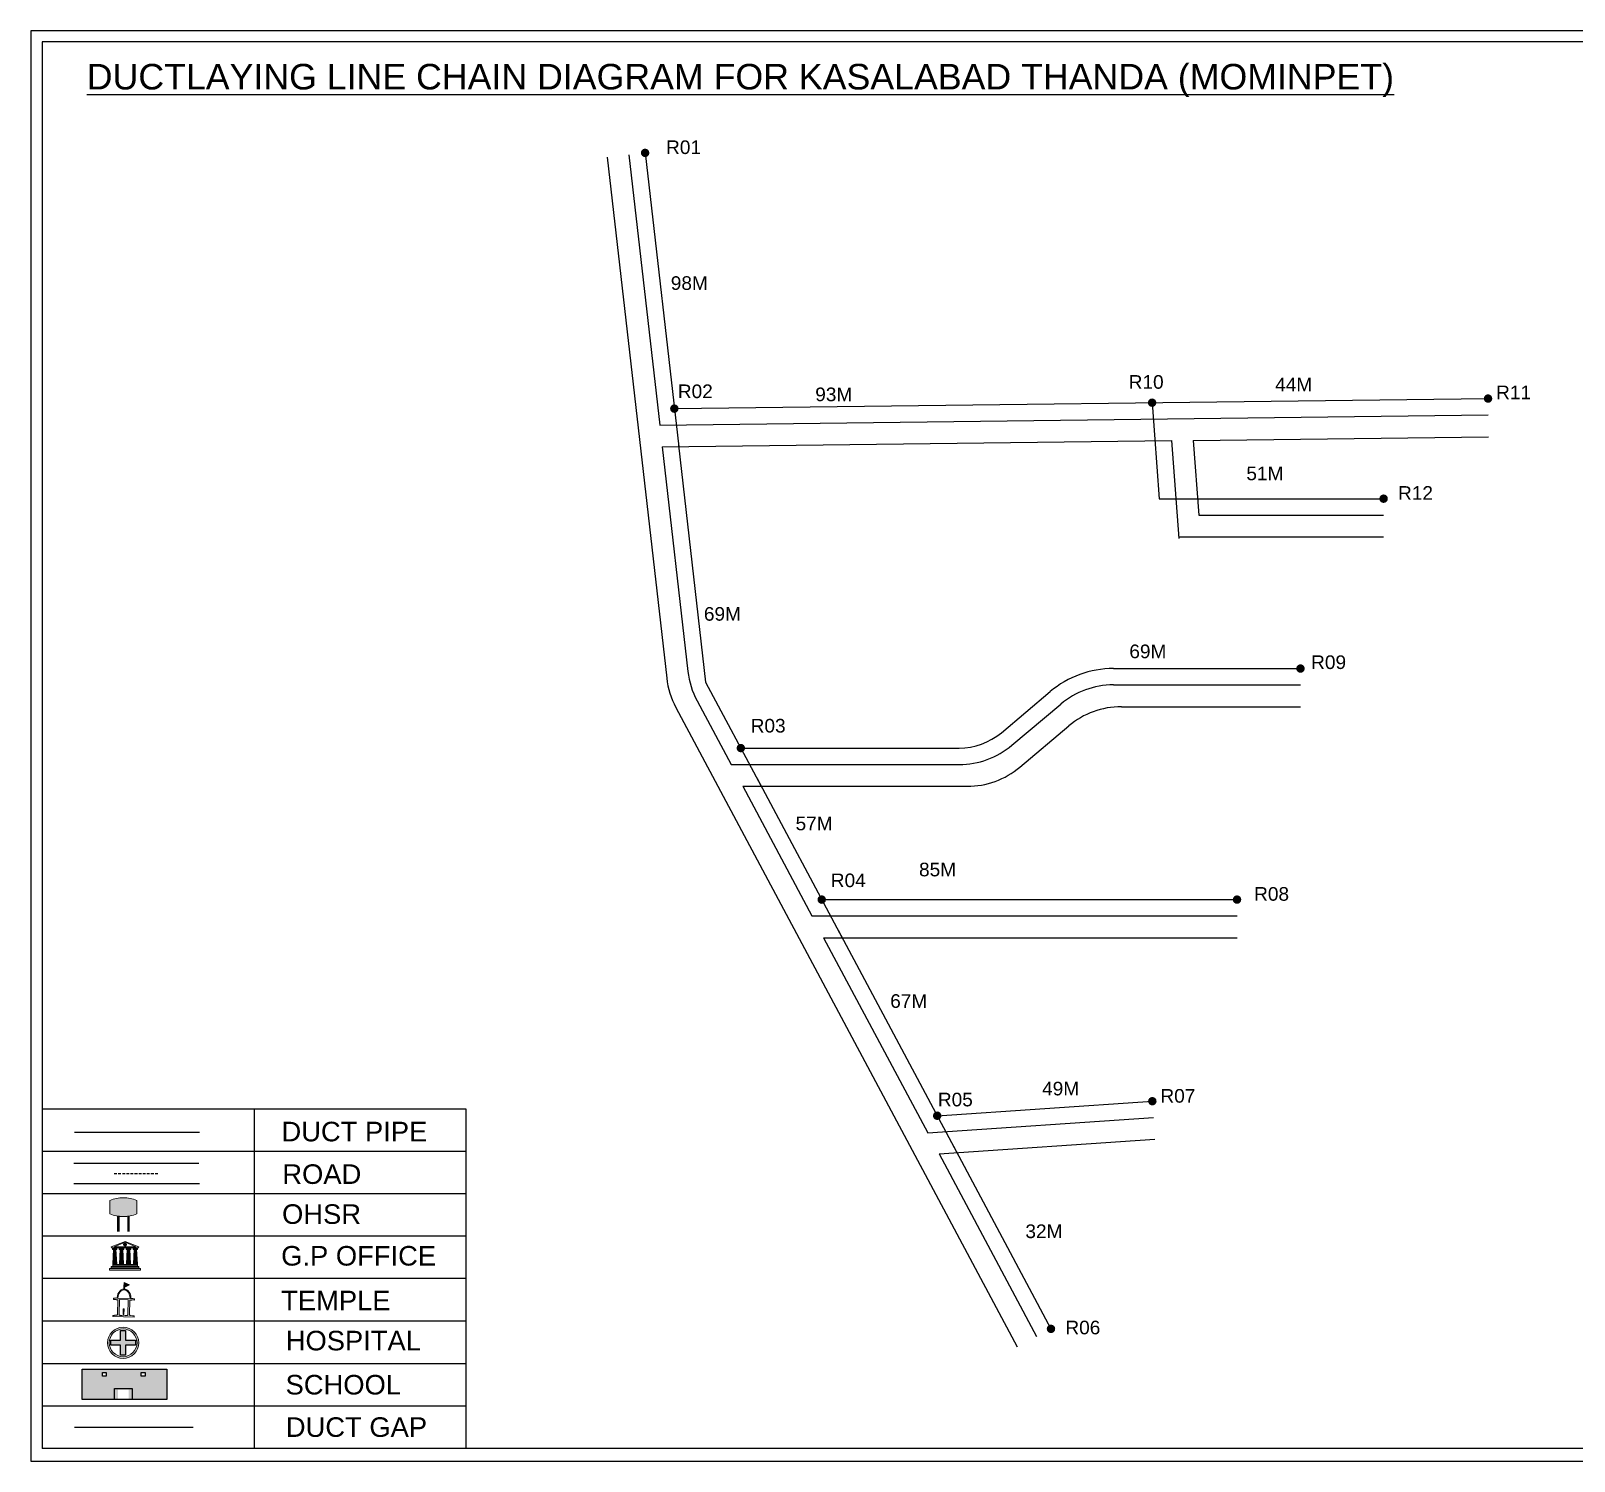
# Model space of a CAD drawing. Header units: inches. Extents: x 518 to 2273, y 91 to 1396.
# Drawn here: x 679 to 1245, y 871 to 1396 of the extents above; entities that cross this region are included whole.
import ezdxf

# ---------------------------------------------------------------- set-up
doc = ezdxf.new("R2010")
doc.units = ezdxf.units.IN
doc.header["$MEASUREMENT"] = 0
doc.linetypes.add('DASHEDX2', pattern=[1.5, 1, -0.5])
for name, color, linetype in [('LANDMARK', 7, 'Continuous'), ('OHT', 7, 'Continuous'), ('pipe', 5, 'Continuous')]:
    doc.layers.add(name, color=color, linetype=linetype)
doc.styles.get("Standard").update_dxf_attribs({"font": 'arial.ttf'})

# ---------------------------------------------------------------- blocks, each defined once
blk = doc.blocks.new('OHT')
at = {"linetype": 'Continuous', "lineweight": 0, "true_color": 0x0ffffc}
blk.add_hatch(color=4, dxfattribs=at).paths.add_polyline_path([(0.012, 1), (0, 1, 0.101323), (-0.4, 0.916), (-0.4, 0.525, 0.194075), (0.399, 0.521), (0.399, 0.921, 0.097877)])
at = {"color": 4, "linetype": 'Continuous', "lineweight": 0, "true_color": 0x0ffffc, "flags": 128}
for points in [[(-0.4, 0.525), (-0.4, 0.916)], [(0.399, 0.521), (0.399, 0.921)]]:
    blk.add_lwpolyline(points, dxfattribs=at)
at = {"color": 4, "linetype": 'Continuous', "lineweight": 0, "true_color": 0x0ffffc, "const_width": 0.075, "flags": 128}
for points in [[(-0.15, 0), (-0.15, 0.475)], [(0.15, 0), (0.15, 0.473)]]:
    blk.add_lwpolyline(points, dxfattribs=at)
at = {"color": 4, "linetype": 'Continuous', "lineweight": 0, "true_color": 0x0ffffc}
for centre, radius, start, end in [((0.006, -0.019), 1.019, 67.3109, 113.4711), ((0.004, 1.513), 1.068, 247.7682, 291.7007)]:
    blk.add_arc(centre, radius, start, end, dxfattribs=at)
blk = doc.blocks.new('Government_Office')
at = {"linetype": 'Continuous', "lineweight": 0, "true_color": 0xff0000}
h = blk.add_hatch(color=1, dxfattribs=at)
h.paths.add_polyline_path([(0.44, 0.72), (0.45, 0.75), (0, 0.93), (-0.45, 0.75), (-0.44, 0.72)])
h.paths.add_polyline_path([(0.355, 0.75), (-0.355, 0.75), (0, 0.9)], flags=16)
h.paths.add_polyline_path([(0, 0.778, -1), (0, 0.872, -1)], flags=0)
h = blk.add_hatch(color=1, dxfattribs=at)
edge = h.paths.add_edge_path()
edge.add_line((-0.27, 0.195), (-0.295, 0.675))
edge.add_line((-0.295, 0.675), (-0.29, 0.675))
edge.add_arc((-0.278, 0.688), 0.0176, 225.304, 441.5659)
edge.add_line((-0.275, 0.705), (-0.395, 0.705))
edge.add_arc((-0.392, 0.688), 0.0176, 98.4341, 314.696)
edge.add_line((-0.38, 0.675), (-0.375, 0.675))
edge.add_line((-0.375, 0.675), (-0.4, 0.195))
edge.add_line((-0.4, 0.195), (-0.27, 0.195))
h = blk.add_hatch(color=1, dxfattribs=at)
edge = h.paths.add_edge_path()
edge.add_line((-0.047, 0.195), (-0.072, 0.675))
edge.add_line((-0.072, 0.675), (-0.067, 0.675))
edge.add_arc((-0.054, 0.688), 0.0176, 225.304, 441.5659)
edge.add_line((-0.052, 0.705), (-0.172, 0.705))
edge.add_arc((-0.169, 0.688), 0.0176, 98.4341, 314.696)
edge.add_line((-0.157, 0.675), (-0.152, 0.675))
edge.add_line((-0.152, 0.675), (-0.177, 0.195))
edge.add_line((-0.177, 0.195), (-0.047, 0.195))
h = blk.add_hatch(color=1, dxfattribs=at)
edge = h.paths.add_edge_path()
edge.add_arc((0, 0.825), 0.0467, 90, 270)
edge.add_arc((0, 0.825), 0.0467, 270, 450)
h = blk.add_hatch(color=1, dxfattribs=at)
edge = h.paths.add_edge_path()
edge.add_line((0.177, 0.195), (0.152, 0.675))
edge.add_line((0.152, 0.675), (0.157, 0.675))
edge.add_arc((0.169, 0.688), 0.0176, 225.304, 441.5659)
edge.add_line((0.172, 0.705), (0.052, 0.705))
edge.add_arc((0.054, 0.688), 0.0176, 98.4341, 314.696)
edge.add_line((0.067, 0.675), (0.072, 0.675))
edge.add_line((0.072, 0.675), (0.047, 0.195))
edge.add_line((0.047, 0.195), (0.177, 0.195))
h = blk.add_hatch(color=1, dxfattribs=at)
edge = h.paths.add_edge_path()
edge.add_line((0.4, 0.195), (0.375, 0.675))
edge.add_line((0.375, 0.675), (0.38, 0.675))
edge.add_arc((0.392, 0.688), 0.0176, 225.304, 441.5659)
edge.add_line((0.395, 0.705), (0.275, 0.705))
edge.add_arc((0.278, 0.688), 0.0176, 98.4341, 314.696)
edge.add_line((0.29, 0.675), (0.295, 0.675))
edge.add_line((0.295, 0.675), (0.27, 0.195))
edge.add_line((0.27, 0.195), (0.4, 0.195))
for points in [[(-0.5, 0.05), (0.5, 0.05), (0.5, 0), (-0.5, 0)], [(-0.45, 0.075), (-0.45, 0.12), (0.45, 0.12), (0.45, 0.075)], [(-0.4, 0.14), (-0.4, 0.18), (0.4, 0.18), (0.4, 0.14)]]:
    blk.add_hatch(color=1, dxfattribs=at).paths.add_polyline_path(points)
at = {"color": 1, "linetype": 'Continuous', "lineweight": 0, "true_color": 0xff0000, "flags": 128}
for points in [[(-0.45, 0.75), (-0.44, 0.72), (0.44, 0.72), (0.45, 0.75), (0, 0.93)], [(-0.355, 0.75), (0.355, 0.75), (0, 0.9)], [(-0.5, 0.05), (0.5, 0.05), (0.5, 0), (-0.5, 0)], [(-0.45, 0.075), (-0.45, 0.12), (0.45, 0.12), (0.45, 0.075)], [(-0.4, 0.14), (-0.4, 0.18), (0.4, 0.18), (0.4, 0.14)]]:
    blk.add_lwpolyline(points, close=True, dxfattribs=at)
for points in [[(-0.27, 0.195), (-0.295, 0.675), (-0.29, 0.675, 1.379694), (-0.275, 0.705), (-0.395, 0.705, 1.379694), (-0.38, 0.675), (-0.375, 0.675), (-0.4, 0.195)], [(-0.047, 0.195), (-0.072, 0.675), (-0.067, 0.675, 1.379694), (-0.052, 0.705), (-0.172, 0.705, 1.379694), (-0.157, 0.675), (-0.152, 0.675), (-0.177, 0.195)], [(0, 0.872, 1), (0, 0.778, 1)], [(0.177, 0.195), (0.152, 0.675), (0.157, 0.675, 1.379694), (0.172, 0.705), (0.052, 0.705, 1.379694), (0.067, 0.675), (0.072, 0.675), (0.047, 0.195)], [(0.4, 0.195), (0.375, 0.675), (0.38, 0.675, 1.379694), (0.395, 0.705), (0.275, 0.705, 1.379694), (0.29, 0.675), (0.295, 0.675), (0.27, 0.195)]]:
    blk.add_lwpolyline(points, format="xyb", close=True, dxfattribs=at)
blk = doc.blocks.new('Temple')
at = {"linetype": 'Continuous', "lineweight": 0, "true_color": 0xff0000}
h = blk.add_hatch(color=1, dxfattribs=at)
edge = h.paths.add_edge_path()
edge.add_line((0.012, 0.857), (0, 0.85))
edge.add_line((0, 0.85), (-0.003, 0.925))
edge.add_line((-0.003, 0.925), (-0.012, 0.925))
edge.add_line((-0.012, 0.925), (-0.012, 0.806))
edge.add_spline(control_points=[(-0.012, 0.806), (-0.004, 0.807), (0.004, 0.807), (0.012, 0.806)], knot_values=[6.223801, 6.223801, 6.223801, 6.223801, 6.343965, 6.343965, 6.343965, 6.343965], degree=3, periodic=0)
edge.add_line((0.012, 0.806), (0.012, 0.857))
at = {"linetype": 'Continuous', "lineweight": 0, "true_color": 0xe66000}
blk.add_hatch(color=32, dxfattribs=at).paths.add_polyline_path([(-0.006, 1), (0.147, 0.931), (0, 0.85)])
at = {"linetype": 'Continuous', "lineweight": 0, "true_color": 0xff0000}
h = blk.add_hatch(color=1, dxfattribs=at)
edge = h.paths.add_edge_path()
edge.add_line((0.175, 0.49), (0.225, 0.49))
edge.add_line((0.225, 0.49), (0.225, 0.497))
edge.add_line((0.225, 0.497), (0.307, 0.497))
edge.add_line((0.307, 0.497), (0.307, 0.533))
edge.add_line((0.307, 0.533), (0.257, 0.533))
edge.add_line((0.257, 0.533), (0.257, 0.54))
edge.add_line((0.257, 0.54), (0.2, 0.54))
edge.add_spline(control_points=[(0.2, 0.54), (0.2, 0.589), (0.19, 0.638), (0.142, 0.743), (0.092, 0.79), (0.027, 0.805), (0.02, 0.806), (0.012, 0.806)], knot_values=[4.712389, 4.712389, 4.712389, 4.712389, 5.278166, 5.278166, 6.117402, 6.117402, 6.223801, 6.223801, 6.223801, 6.223801], degree=3, periodic=0)
edge.add_line((0.012, 0.806), (0.012, 0.79))
edge.add_line((0.012, 0.79), (-0.012, 0.79))
edge.add_line((-0.012, 0.79), (-0.012, 0.806))
edge.add_spline(control_points=[(-0.012, 0.806), (-0.055, 0.802), (-0.096, 0.781), (-0.171, 0.699), (-0.197, 0.628), (-0.2, 0.55), (-0.2, 0.545), (-0.2, 0.54)], knot_values=[6.343965, 6.343965, 6.343965, 6.343965, 6.956638, 6.956638, 7.795874, 7.795874, 7.853982, 7.853982, 7.853982, 7.853982], degree=3, periodic=0)
edge.add_line((-0.2, 0.54), (-0.257, 0.54))
edge.add_line((-0.257, 0.54), (-0.257, 0.533))
edge.add_line((-0.257, 0.533), (-0.307, 0.533))
edge.add_line((-0.307, 0.533), (-0.307, 0.497))
edge.add_line((-0.307, 0.497), (-0.225, 0.497))
edge.add_line((-0.225, 0.497), (-0.225, 0.49))
edge.add_line((-0.225, 0.49), (-0.175, 0.49))
edge.add_line((-0.175, 0.49), (-0.175, 0.07))
edge.add_arc((-0.205, 0.07), 0.03, -90, 0, ccw=False)
edge.add_line((-0.205, 0.04), (-0.257, 0.04))
edge.add_line((-0.257, 0.04), (-0.257, 0.033))
edge.add_line((-0.257, 0.033), (-0.307, 0.033))
edge.add_line((-0.307, 0.033), (-0.307, 0))
edge.add_line((-0.307, 0), (0.307, 0))
edge.add_line((0.307, 0), (0.307, 0.033))
edge.add_line((0.307, 0.033), (0.257, 0.033))
edge.add_line((0.257, 0.033), (0.257, 0.04))
edge.add_line((0.257, 0.04), (0.205, 0.04))
edge.add_arc((0.205, 0.07), 0.03, 180, 270, ccw=False)
edge.add_line((0.175, 0.07), (0.175, 0.49))
h.paths.add_polyline_path([(0.125, 0.07, -0.414214), (0.095, 0.04), (0.05, 0.04), (0.05, 0.033), (-0.05, 0.033), (-0.05, 0.04), (-0.095, 0.04, -0.414214), (-0.125, 0.07), (-0.125, 0.497), (0.125, 0.497)], flags=16)
edge = h.paths.add_edge_path(flags=16)
edge.add_ellipse((0, 0.54), major_axis=(0, 0.242), ratio=0.722808, start_angle=270, end_angle=450, ccw=False)
edge.add_line((0.175, 0.54), (-0.175, 0.54))
h.paths.add_polyline_path([(0.012, 0.23), (0.012, 0.07), (-0.012, 0.07), (-0.012, 0.23)], flags=0)
h = blk.add_hatch(color=1, dxfattribs=at)
edge = h.paths.add_edge_path()
edge.add_line((0.012, 0.79), (0.012, 0.806))
edge.add_spline(control_points=[(0.012, 0.806), (0.004, 0.807), (-0.004, 0.807), (-0.012, 0.806)], knot_values=[6.223801, 6.223801, 6.223801, 6.223801, 6.343965, 6.343965, 6.343965, 6.343965], degree=3, periodic=0)
edge.add_line((-0.012, 0.806), (-0.012, 0.79))
edge.add_line((-0.012, 0.79), (0.012, 0.79))
at = {"color": 1, "linetype": 'Continuous', "lineweight": 0, "true_color": 0xff0000, "flags": 128}
for points in [[(0.012, 0.925), (-0.012, 0.925), (-0.012, 0.79), (0.012, 0.79)], [(0.012, 0.23), (-0.012, 0.23), (-0.012, 0.07), (0.012, 0.07)]]:
    blk.add_lwpolyline(points, close=True, dxfattribs=at)
at = {"color": 32, "linetype": 'Continuous', "lineweight": 0, "true_color": 0xe66000, "flags": 128}
blk.add_lwpolyline([(-0.006, 1), (0.147, 0.931), (0, 0.85), (-0.006, 1)], dxfattribs=at)
at = {"color": 1, "linetype": 'Continuous', "lineweight": 0, "true_color": 0xff0000, "flags": 128}
blk.add_lwpolyline([(0.2, 0.54), (0.257, 0.54), (0.257, 0.533), (0.307, 0.533), (0.307, 0.497), (0.225, 0.497), (0.225, 0.49), (0.175, 0.49), (0.175, 0.07, 0.414214), (0.205, 0.04), (0.257, 0.04), (0.257, 0.033), (0.307, 0.033), (0.307, 0), (-0.307, 0), (-0.307, 0.033), (-0.257, 0.033), (-0.257, 0.04), (-0.205, 0.04, 0.414214), (-0.175, 0.07), (-0.175, 0.49), (-0.225, 0.49), (-0.225, 0.497), (-0.307, 0.497), (-0.307, 0.533), (-0.257, 0.533), (-0.257, 0.54), (-0.2, 0.54)], format="xyb", dxfattribs=at)
blk.add_lwpolyline([(-0.175, 0.54), (0.175, 0.54)], dxfattribs=at)
blk.add_lwpolyline([(0.125, 0.497), (0.125, 0.07, -0.414214), (0.095, 0.04), (0.05, 0.04), (0.05, 0.033), (-0.05, 0.033), (-0.05, 0.04), (-0.095, 0.04, -0.414214), (-0.125, 0.07), (-0.125, 0.497)], format="xyb", close=True, dxfattribs=at)
at = {"color": 1, "linetype": 'Continuous', "lineweight": 0, "true_color": 0xff0000}
blk.add_ellipse((0, 0.54), major_axis=(0, 0.242), ratio=0.722808, start_param=4.712389, end_param=7.853982, dxfattribs=at)
blk.add_open_spline([(0.2, 0.54), (0.2, 0.589), (0.19, 0.638), (0.142, 0.743), (0.092, 0.79), (-0.023, 0.816), (-0.085, 0.794), (-0.171, 0.699), (-0.197, 0.628), (-0.2, 0.55), (-0.2, 0.545), (-0.2, 0.54)], degree=3, knots=[4.712389, 4.712389, 4.712389, 4.712389, 5.278166, 5.278166, 6.117402, 6.117402, 6.956638, 6.956638, 7.795874, 7.795874, 7.853982, 7.853982, 7.853982, 7.853982], dxfattribs=at)
blk = doc.blocks.new('*U5')
at = {"color": 0, "linetype": 'DASHEDX2', "transparency": 16777216}
blk.add_line((-8.22, 0), (8.01, 0), dxfattribs=at)
blk = doc.blocks.new('Hospital')
at = {"linetype": 'Continuous', "lineweight": 0, "true_color": 0x000000}
h = blk.add_hatch(color=18, dxfattribs=at)
h.paths.add_polyline_path([(-0.5, 0, 1), (0.5, 0, 1)])
h.paths.add_polyline_path([(0.446, 0, -1), (-0.446, 0, -1)], flags=16)
at = {"linetype": 'Continuous', "true_color": 0xff0000}
blk.add_hatch(color=1, dxfattribs=at).paths.add_polyline_path([(-0.394, 0.08), (-0.08, 0.08), (-0.08, 0.394), (0.08, 0.394), (0.08, 0.08), (0.394, 0.08), (0.394, -0.08), (0.08, -0.08), (0.08, -0.394), (-0.08, -0.394), (-0.08, -0.08), (-0.394, -0.08)])
at = {"color": 1, "linetype": 'Continuous', "true_color": 0xff0000, "flags": 128}
blk.add_lwpolyline([(-0.394, 0.08), (-0.08, 0.08), (-0.08, 0.394), (0.08, 0.394), (0.08, 0.08), (0.394, 0.08), (0.394, -0.08), (0.08, -0.08), (0.08, -0.394), (-0.08, -0.394), (-0.08, -0.08), (-0.394, -0.08)], close=True, dxfattribs=at)
at = {"color": 18, "linetype": 'Continuous', "lineweight": 0, "true_color": 0x000000}
for radius in [0.5, 0.446]:
    blk.add_circle((0, 0), radius, dxfattribs=at)

msp = doc.modelspace()

# ---------------------------------------------------------------- hatches: boundary and pattern name
at = {"ltscale": 0.5}
h = msp.add_hatch(color=5, dxfattribs=at)
h.dxf.hatch_style = 1
h.paths.add_polyline_path([(906.04, 1350.93, 1), (902.92, 1350.93, 1)])
h = msp.add_hatch(color=5, dxfattribs=at)
h.dxf.hatch_style = 1
h.paths.add_polyline_path([(1215.23, 1260.84, 1), (1212.11, 1260.84, 1)])
h = msp.add_hatch(color=5, dxfattribs=at)
h.dxf.hatch_style = 1
h.paths.add_polyline_path([(916.76, 1257.15, 1), (913.64, 1257.15, 1)])
h = msp.add_hatch(color=5, dxfattribs=at)
h.dxf.hatch_style = 1
h.paths.add_polyline_path([(1092, 1259.32, 1), (1088.89, 1259.32, 1)])
h = msp.add_hatch(color=5, dxfattribs=at)
h.dxf.hatch_style = 1
h.paths.add_polyline_path([(1176.92, 1224.12, 1), (1173.8, 1224.12, 1)])
h = msp.add_hatch(color=5, dxfattribs=at)
h.dxf.hatch_style = 1
h.paths.add_polyline_path([(1146.43, 1161.83, 1), (1143.31, 1161.83, 1)])
h = msp.add_hatch(color=5, dxfattribs=at)
h.dxf.hatch_style = 1
h.paths.add_polyline_path([(941.15, 1132.65, 1), (938.04, 1132.65, 1)])
h = msp.add_hatch(color=5, dxfattribs=at)
h.dxf.hatch_style = 1
h.paths.add_polyline_path([(970.83, 1077.1, 1), (967.71, 1077.1, 1)])
h = msp.add_hatch(color=5, dxfattribs=at)
h.dxf.hatch_style = 1
h.paths.add_polyline_path([(1123.15, 1077.1, 1), (1120.03, 1077.1, 1)])
h = msp.add_hatch(color=5, dxfattribs=at)
h.dxf.hatch_style = 1
h.paths.add_polyline_path([(1092.08, 1003.16, 1), (1088.97, 1003.16, 1)])
h = msp.add_hatch(color=5, dxfattribs=at)
h.dxf.hatch_style = 1
h.paths.add_polyline_path([(1013.17, 997.84, 1), (1010.05, 997.84, 1)])
h = msp.add_hatch(color=5, dxfattribs=at)
h.dxf.hatch_style = 1
h.paths.add_polyline_path([(1054.91, 919.69, 1), (1051.8, 919.69, 1)])
at = {"true_color": 0xc8c92d}
h = msp.add_hatch(color=52, dxfattribs=at)
h.dxf.hatch_style = 1
h.paths.add_polyline_path([(704.14, 904.86), (697.97, 904.86), (697.97, 893.77), (704.14, 893.77)])
h.paths.add_polyline_path([(728.99, 904.86), (722.82, 904.86), (722.82, 893.77), (728.99, 893.77)])
at = {"true_color": 0x293189}
h = msp.add_hatch(color=177, dxfattribs=at)
h.dxf.hatch_style = 1
h.paths.add_polyline_path([(722.82, 904.86), (704.14, 904.86), (704.14, 893.77), (711.15, 893.77), (711.15, 897.4), (715, 897.4), (715, 893.77), (722.82, 893.77)])
h.paths.add_polyline_path([(706.81, 902.39), (705.43, 902.39), (705.43, 903.65), (706.81, 903.65)], flags=16)
h.paths.add_polyline_path([(719.68, 902.39), (719.68, 903.65), (721.06, 903.65), (721.06, 902.39)], flags=16)

# ---------------------------------------------------------------- linework, layer by layer
for p, q in [((890.57, 1349.34), (912.4, 1158.32)), ((898.52, 1350.25), (909.85, 1251.09)), ((909.85, 1251.09), (1213.75, 1254.84)), ((901.81, 1250.99), (901.81, 1250.99)), ((910.77, 1243.1), (1097.51, 1245.4)), ((1097.51, 1245.4), (1100.21, 1209.52)), ((1105.52, 1245.5), (1213.84, 1246.84)), ((1105.52, 1245.5), (1107.58, 1218.12)), ((910.77, 1243.1), (920.18, 1160.74)), ((1107.58, 1218.12), (1175.36, 1218.12)), ((1100.16, 1210.12), (1175.36, 1210.12)), ((1076.25, 1155.83), (1112.14, 1155.83)), ((1112.14, 1155.83), (1144.87, 1155.83)), ((923.52, 1150.01), (936, 1126.65)), ((915.75, 1147.59), (1041.01, 913.09)), ((1039.02, 1133.7), (1056.93, 1148.78)), ((1079.17, 1147.83), (1112.14, 1147.83)), ((1112.14, 1147.83), (1144.87, 1147.83)), ((1041.94, 1125.7), (1059.85, 1140.78)), ((936, 1126.65), (1019.7, 1126.65)), ((940.27, 1118.65), (965.67, 1071.1)), ((940.27, 1118.65), (1022.62, 1118.65)), ((956.6, 1071.1), (956.6, 1071.1)), ((965.67, 1071.1), (1121.59, 1071.1)), ((969.95, 1063.1), (1008.14, 991.59)), ((969.95, 1063.1), (1121.59, 1063.1)), ((683.29, 1000.3), (683.29, 877.08)), ((761.06, 1000.3), (761.06, 875.87)), ((1008.14, 991.59), (1090.93, 997.18)), ((999.39, 991), (999.39, 991)), ((1012.28, 983.85), (1091.47, 989.19)), ((838.82, 984.74), (683.29, 984.74)), ((694.95, 980.45), (740.83, 980.45)), ((1012.28, 983.85), (1048.06, 916.86)), ((838.82, 969.19), (683.29, 969.19)), ((694.95, 972.93), (741.07, 972.93)), ((838.82, 953.64), (683.29, 953.64)), ((838.82, 938.09), (683.29, 938.09)), ((838.82, 922.53), (683.29, 922.53)), ((683.29, 906.98), (838.82, 906.98)), ((683.29, 891.43), (838.82, 891.43)), ((683.29, 877.08), (683.29, 875.87)), ((683.29, 876.85), (683.29, 875.89)), ((838.82, 875.87), (683.29, 875.87))]:
    msp.add_line(p, q)
for points in [[(679.18, 1395.68), (679.18, 871.18), (1569.32, 871.18), (1569.32, 1395.68)], [(683.29, 1391.66), (683.29, 875.89), (1564.61, 875.89), (1564.61, 1391.66)], [(729.05, 904.86), (729.05, 893.77), (697.97, 893.77), (697.97, 904.86)], [(706.81, 903.65), (706.81, 902.39), (705.43, 902.39), (705.43, 903.65)], [(719.68, 902.39), (719.68, 903.65), (721.06, 903.65), (721.06, 902.39)]]:
    msp.add_lwpolyline(points, close=True)
for points in [[(838.82, 875.87), (838.82, 1000.3), (683.29, 1000.3)], [(709.82, 893.77), (709.82, 897.87), (716.34, 897.87), (716.34, 893.77)]]:
    msp.add_lwpolyline(points)
for centre, start, end in [((949.98, 1164.15), 186.5191, 208.1097), ((942.21, 1161.72), 186.5191, 208.1097), ((1076.25, 1125.83), 90, 130.0939), ((1079.17, 1117.83), 90, 130.0939), ((1019.7, 1156.65), 270, 310.0939), ((1022.62, 1148.65), 270, 310.0939)]:
    msp.add_arc(centre, 30, start, end)
at = {"layer": 'OHT', "color": 5}
msp.add_line((695.12, 991.83), (741, 991.83), dxfattribs=at)
at = {"layer": 'OHT', "color": 1}
msp.add_line((695.12, 883.65), (738.71, 883.65), dxfattribs=at)
at = {"layer": 'pipe'}
for p, q in [((904.48, 1350.93), (916.8, 1243.17)), ((915.2, 1257.15), (1213.67, 1260.84)), ((1090.44, 1259.32), (1093.09, 1224.12)), ((916.73, 1243.78), (926.66, 1156.88)), ((1093.09, 1224.12), (1175.36, 1224.12)), ((1076.25, 1161.83), (1112.14, 1161.83)), ((1112.14, 1161.83), (1144.87, 1161.83)), ((926.66, 1156.88), (947.07, 1118.65)), ((1035.16, 1138.29), (1053.06, 1153.37)), ((939.6, 1132.65), (1019.7, 1132.65)), ((945.56, 1121.48), (976.75, 1063.1)), ((969.27, 1077.1), (1121.59, 1077.1)), ((975.24, 1065.93), (1018.84, 984.3)), ((1011.61, 997.84), (1090.53, 1003.16)), ((1017.57, 986.68), (1053.35, 919.69))]:
    msp.add_line(p, q, dxfattribs=at)
for centre, radius, start, end in [((1076.25, 1125.83), 36, 90, 130.0939), ((1019.7, 1156.65), 24, 270, 310.0939)]:
    msp.add_arc(centre, radius, start, end, dxfattribs=at)

# ---------------------------------------------------------------- block references
at = {"linetype": 'DASHEDX2'}
msp.add_blockref('*U5', (717.95, 976.69), dxfattribs=at)
at = {"layer": 'LANDMARK'}
for name, p, xscale, yscale, zscale in [('Government_Office', (713.71, 941.23), 11.32114773247135, 11.32114773247135, 11.32114773247135), ('Hospital', (713.02, 914.57), 11.41772014427468, 11.41772014427468, 11.41772014427468)]:
    msp.add_blockref(name, p, dxfattribs=dict(at, xscale=xscale, yscale=yscale, zscale=zscale))
at = {"layer": 'LANDMARK', "xscale": 12.62452535729322, "yscale": 12.62452535729322, "zscale": 12.62452535729322, "rotation": 358.3713438591284}
msp.add_blockref('Temple', (713.14, 924.1), dxfattribs=at)
at = {"layer": 'OHT', "xscale": 12.45189723782068, "yscale": 12.45189723782068, "zscale": 12.45189723782068}
msp.add_blockref('OHT', (713.12, 955.33), dxfattribs=at)

# ---------------------------------------------------------------- texts
at = {"color": 242, "true_color": 0xcd2027}
msp.add_text('%%UDUCTLAYING LINE CHAIN DIAGRAM FOR KASALABAD THANDA (MOMINPET)', height=9.375, dxfattribs=at).set_placement((699.68, 1374.19))
for s, height, p in [('R01', 5, (912.17, 1350.51)), ('98M', 5, (913.9, 1300.69)), ('R10', 5, (1081.86, 1264.43)), ('44M', 5, (1135.58, 1263.47)), ('R02', 5, (916.49, 1261)), ('93M', 5, (966.88, 1259.88)), ('R11', 5, (1216.63, 1260.6)), ('51M', 5, (1125.02, 1230.9)), ('R12', 5, (1180.66, 1223.72)), ('69M', 5, (926.04, 1179.37)), ('69M', 5, (1082.09, 1165.63)), ('R09', 5, (1148.78, 1161.66)), ('R03', 5, (943.2, 1138.37)), ('57M', 5, (959.67, 1102.53)), ('85M', 5, (1004.95, 1085.63)), ('R04', 5, (972.6, 1081.66)), ('R08', 5, (1127.87, 1076.69)), ('67M', 5, (994.38, 1037.4)), ('49M', 5, (1050.1, 1005.3)), ('R07', 5, (1093.5, 1002.63)), ('R05', 5, (1011.87, 1001.28)), ('DUCT PIPE', 7.178, (771.1, 988.45)), ('ROAD ', 7.178, (771.41, 972.84)), ('OHSR', 7.178, (771.31, 958.18)), ('32M', 5, (1043.96, 952.97)), ('G.P OFFICE', 7.178, (770.99, 942.89)), ('TEMPLE', 7.178, (770.98, 926.48)), ('R06', 5, (1058.64, 917.68)), ('HOSPITAL', 7.178, (772.66, 911.79)), ('SCHOOL', 7.178, (772.6, 895.62)), ('DUCT GAP', 7.178, (772.7, 880.07))]:
    msp.add_text(s, height=height).set_placement(p)

doc.saveas('drawing.dxf')
